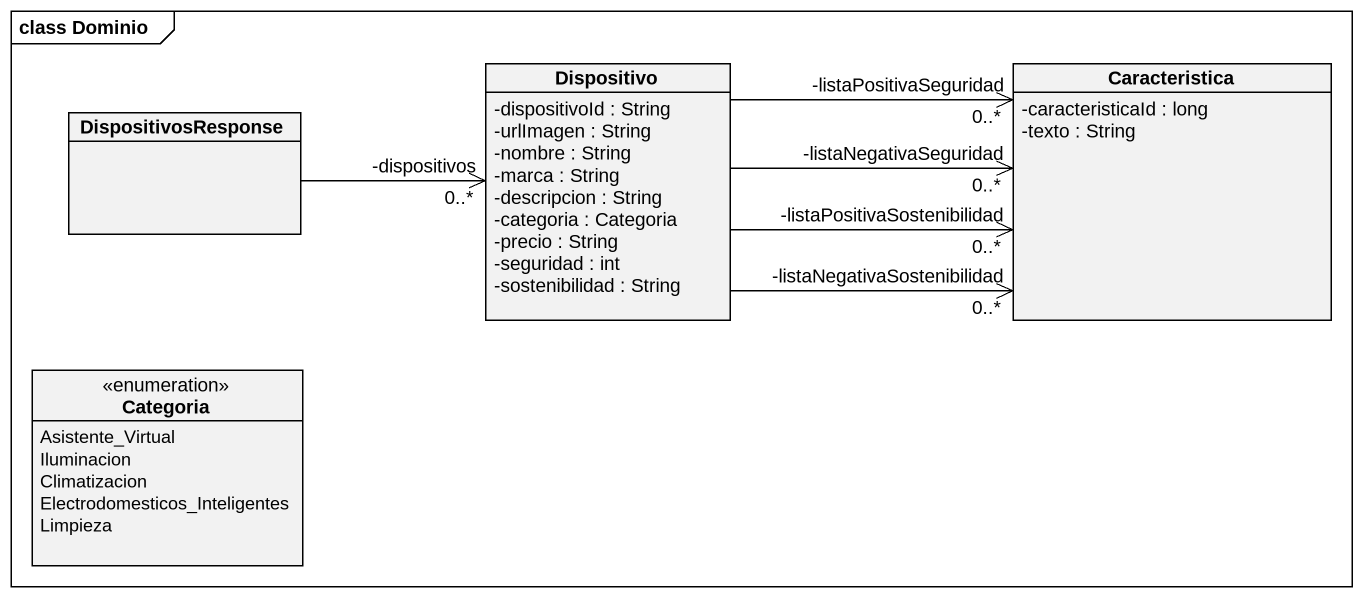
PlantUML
@startuml
mainframe class Dominio
hide circle
hide empty members
skinparam classAttributeIconSize 0
class Dispositivo {
  -dispositivoId : String
  -urlImagen : String
  -nombre : String
  -marca : String
  -descripcion : String
  -categoria : Categoria
  -precio : String
  -seguridad : int
  -sostenibilidad : String
}
class Caracteristica {
  -caracteristicaId : long
  -texto : String
}
class DispositivosResponse
enum Categoria {
  Asistente_Virtual
  Iluminacion
  Climatizacion
  Electrodomesticos_Inteligentes
  Limpieza
}
Dispositivo -right-> "-listaPositivaSeguridad\n0..*" Caracteristica
Dispositivo -right-> "-listaNegativaSeguridad\n0..*" Caracteristica
Dispositivo -right-> "-listaPositivaSostenibilidad\n0..*" Caracteristica
Dispositivo -right-> "-listaNegativaSostenibilidad\n0..*" Caracteristica
DispositivosResponse -right-> "-dispositivos\n0..*" Dispositivo
@enduml
